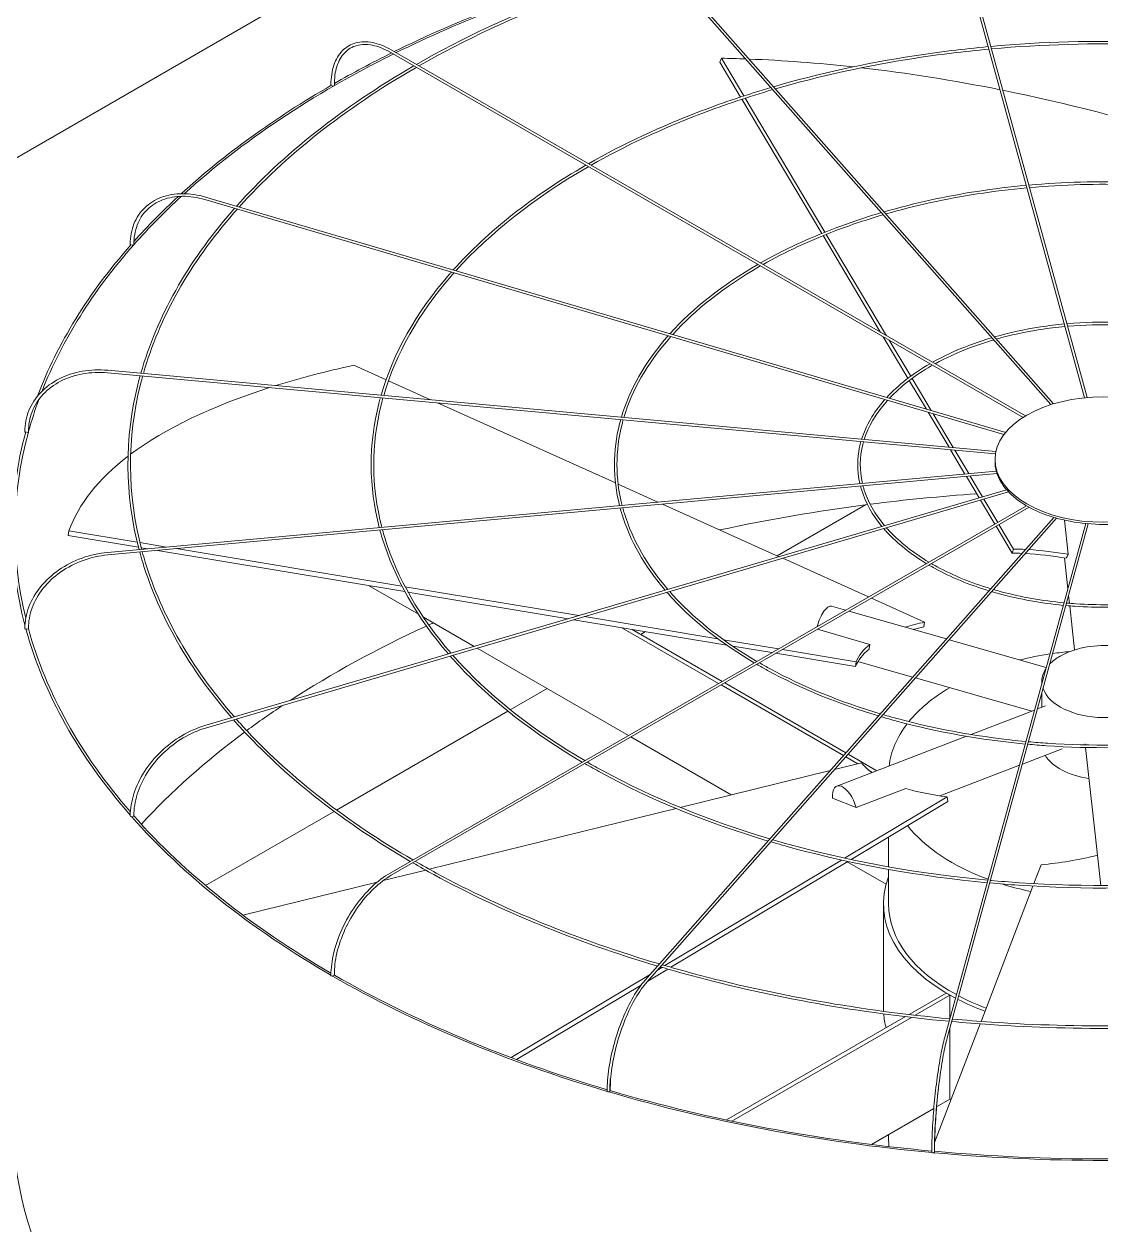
# Model space of a CAD drawing. Header units: millimetres. Extents: x -312439 to 477422, y -331570 to 212570.
# Drawn here: x 396200.3 to 396458.9, y 105787.1 to 106075.7 of the extents above; entities that cross this region are included whole.
import ezdxf

# ---------------------------------------------------------------- set-up
doc = ezdxf.new("R2010")
doc.units = ezdxf.units.MM

msp = doc.modelspace()

# ---------------------------------------------------------------- linework, layer by layer
at = {"color": 3, "linetype": 'Continuous', "lineweight": 0, "extrusion": (0, 0.816497, 0.57735)}
msp.add_line((396865.037, 106428.429), (395875.478, 105857.107), dxfattribs=at)
at = {"color": 0, "linetype": 'Continuous', "lineweight": 0, "extrusion": (0, 0.816497, 0.57735)}
for p, q in [((396454.991, 105985.907), (396421.398, 106108.362)), ((396455.61, 105985.967), (396421.988, 106108.524)), ((396447.531, 105984.441), (396349.849, 106095.125)), ((396349.39, 106094.72), (396446.89, 105984.242)), ((396440.78, 105981.53), (396288.463, 106069.47)), ((396440.189, 105981.164), (396288.157, 106068.94)), ((396367.389, 106066.497), (396367.76, 106067.464)), ((396372.352, 106058.157), (396367.389, 106066.497)), ((396367.76, 106067.464), (396373.143, 106058.416)), ((396391.853, 106025.382), (396372.673, 106057.618)), ((396373.464, 106057.877), (396392.615, 106025.69)), ((396243.68, 106033.514), (396435.61, 105977.053)), ((396436.019, 105977.571), (396243.852, 106034.102)), ((396405.995, 106001.614), (396392.169, 106024.85)), ((396392.932, 106025.158), (396407.435, 106000.782)), ((396412.561, 105990.579), (396406.636, 106000.536)), ((396408.076, 105999.705), (396413.215, 105991.067)), ((396433.561, 105972.392), (396220.32, 105991.892)), ((396433.675, 105972.997), (396220.376, 105992.501)), ((396287.2, 105990.217), (396279.442, 105993.708)), ((396297.868, 105985.415), (396287.761, 105989.964)), ((396416.965, 105983.177), (396412.876, 105990.049)), ((396413.53, 105990.539), (396418.111, 105982.84)), ((396342.297, 105965.419), (396299.583, 105984.643)), ((396422.409, 105974.027), (396417.425, 105982.403)), ((396418.571, 105982.066), (396423.409, 105973.935)), ((396426.245, 105967.579), (396422.796, 105973.376)), ((396423.796, 105973.285), (396427.142, 105967.661)), ((396433.458, 105970.558), (396433.458, 105971.058)), ((396433.762, 105968.266), (396220.32, 105948.748)), ((396433.942, 105967.668), (396220.376, 105948.138)), ((396429.662, 105961.837), (396426.592, 105966.995)), ((396427.489, 105967.078), (396430.467, 105962.073)), ((396436.249, 105963.774), (396243.68, 105907.125)), ((396243.852, 105906.538), (396436.709, 105963.271)), ((396352.485, 105960.834), (396342.948, 105965.126)), ((396288.157, 105871.7), (396441.011, 105959.95)), ((396441.63, 105959.6), (396288.463, 105871.169)), ((396381.643, 105947.711), (396353.621, 105960.323)), ((396381.137, 105947.939), (396402.328, 105960.174)), ((396433.399, 105955.555), (396429.985, 105961.293)), ((396430.79, 105961.53), (396434.103, 105955.962)), ((396447.566, 105957.165), (396349.39, 105845.92)), ((396448.217, 105956.977), (396349.849, 105845.514)), ((396210.872, 105952.789), (396211.037, 105953.935)), ((396211.037, 105953.935), (396227.424, 105951.206)), ((396455.252, 105955.683), (396421.398, 105832.278)), ((396421.988, 105832.116), (396455.871, 105955.627)), ((396437.543, 105948.59), (396433.712, 105955.029)), ((396434.416, 105955.435), (396437.914, 105949.557)), ((396451.067, 105948.282), (396450.154, 105956.491)), ((396227.727, 105949.983), (396210.872, 105952.789)), ((396228.08, 105951.097), (396234.435, 105950.039)), ((396229.889, 105949.623), (396228.388, 105949.873)), ((396291.705, 105939.332), (396232.273, 105949.226)), ((396236.819, 105949.642), (396291.023, 105940.618)), ((396437.543, 105948.59), (396437.914, 105949.557)), ((396403.092, 105938.057), (396382.501, 105947.325)), ((396450.123, 105947.411), (396450.948, 105939.994)), ((396294.969, 105933.869), (396282.996, 105940.782)), ((396291.78, 105940.492), (396333.495, 105933.547)), ((396330.95, 105932.798), (396292.473, 105939.204)), ((396416.564, 105931.994), (396403.78, 105937.748)), ((396451.131, 105938.347), (396451.336, 105936.506)), ((396394.213, 105935.819), (396397.559, 105934.863)), ((396398.378, 105934.629), (396421.778, 105927.944)), ((396451.405, 105935.886), (396452.579, 105925.32)), ((396308.343, 105926.148), (396296.161, 105933.181)), ((396369.029, 105926.458), (396332.335, 105932.567)), ((396334.881, 105933.316), (396366.91, 105927.984)), ((396343.851, 105930.65), (396367.056, 105917.252)), ((396416.4, 105930.849), (396416.564, 105931.994)), ((396367.923, 105917.752), (396346.285, 105930.245)), ((396348.388, 105929.031), (396349.549, 105929.701)), ((396368.254, 105927.76), (396381.45, 105925.563)), ((396390.81, 105930.259), (396403.432, 105926.653)), ((396345.403, 105904.751), (396309.075, 105925.725)), ((396379.874, 105924.653), (396370.453, 105926.221)), ((396382.401, 105925.404), (396400.15, 105922.45)), ((396422.431, 105927.758), (396445.762, 105921.092)), ((396399.985, 105921.304), (396380.825, 105924.494)), ((396399.985, 105921.304), (396400.15, 105922.45)), ((396400.551, 105922.511), (396413.675, 105918.762)), ((396367.669, 105916.899), (396397.057, 105899.932)), ((396397.641, 105900.594), (396368.535, 105917.399)), ((396414.327, 105918.575), (396442.282, 105910.589)), ((396444.717, 105917.711), (396444.717, 105917.282)), ((396317.05, 105910.938), (396325.868, 105916.029)), ((396444.717, 105914.967), (396444.717, 105911.526)), ((396275.331, 105886.851), (396316.481, 105910.61)), ((396427.723, 105904.989), (396442.952, 105910.847)), ((396443.662, 105911.12), (396445.606, 105911.868)), ((396370.118, 105890.482), (396346.015, 105904.397)), ((396395.499, 105892.594), (396426.596, 105904.556)), ((396455.118, 105902.486), (396455.091, 105902.729)), ((396458.066, 105875.972), (396455.186, 105901.872)), ((396397.598, 105899.619), (396400.473, 105897.959)), ((396405.101, 105896.287), (396398.183, 105900.282)), ((396440.029, 105897.878), (396449.575, 105901.55)), ((396393.883, 105896.336), (396357.867, 105887.464)), ((396401.407, 105898.189), (396394.927, 105896.593)), ((396403.108, 105896.438), (396404.061, 105895.887)), ((396420.202, 105890.251), (396439.319, 105897.605)), ((396400.126, 105887.432), (396412.059, 105892.022)), ((396394.43, 105889.701), (396400.126, 105887.432)), ((396397.337, 105875.294), (396421.929, 105890.014)), ((396422.134, 105888.882), (396398.877, 105874.961)), ((396422.134, 105888.882), (396421.929, 105890.014)), ((396243.866, 105868.685), (396274.752, 105886.517)), ((396356.862, 105887.217), (396297.593, 105872.618)), ((396407.893, 105873.201), (396407.893, 105880.358)), ((396458.066, 105875.972), (396458.874, 105868.706)), ((396354.194, 105849.47), (396396.571, 105874.836)), ((396398.107, 105874.5), (396355.608, 105849.061)), ((396407.308, 105869.01), (396397.956, 105874.41)), ((396444.535, 105873.708), (396442.797, 105869.17)), ((396296.72, 105872.403), (396286.528, 105869.892)), ((396407.893, 105864.269), (396407.893, 105872.579)), ((396285.081, 105869.536), (396252.821, 105861.589)), ((396442.567, 105868.569), (396430.111, 105836.061)), ((396406.668, 105839.266), (396406.668, 105864.269)), ((396317.251, 105827.357), (396350.652, 105847.349)), ((396354.889, 105848.631), (396350.036, 105845.726)), ((396352.383, 105848.386), (396353.478, 105849.041)), ((396348.463, 105844.784), (396318.543, 105826.875)), ((396421.768, 105842.873), (396412.826, 105837.71)), ((396414.269, 105837.543), (396422.634, 105842.373)), ((396422.634, 105842.373), (396421.768, 105842.873)), ((396422.634, 105842.373), (396422.634, 105836.784)), ((396411.94, 105837.199), (396368.955, 105812.381)), ((396370.222, 105812.113), (396413.378, 105837.029)), ((396429.883, 105835.464), (396418.961, 105806.957)), ((396422.634, 105834.469), (396422.634, 105817.37)), ((396422.634, 105817.37), (396419.431, 105815.52)), ((396418.766, 105815.136), (396403.795, 105806.493)), ((396407.893, 105807.872), (396407.893, 105808.859)), ((396418.283, 105805.187), (396418.18, 105804.919))]:
    msp.add_line(p, q, dxfattribs=at)
at = {"color": 0, "linetype": 'Continuous', "lineweight": 0}
for centre, major_axis, ratio, start_param, end_param in [((396459.693, 105954.047), (-262.225, 0), 0.5773503, 5.1849758, 5.420347), ((396459.693, 105954.047), (-261.613, 0), 0.5773503, 5.183912, 5.4201653), ((396459.693, 105954.047), (-261.613, 0), 0.5773503, 5.4234857, 5.718128), ((396459.693, 105954.047), (-262.225, 0), 0.5773503, 5.4236595, 5.4949761), ((396460.063, 105912.331), (-236.033, 90.421), 0.5343599, 5.2814302, 5.3074736), ((396460.063, 105912.331), (-236.033, 90.421), 0.5343599, 5.1688261, 5.2776752), ((396460.063, 105912.331), (-236.033, 90.421), 0.5343599, 5.0198116, 5.1604272), ((396459.693, 105954.047), (-262.225, 0), 0.5773503, 5.4989549, 5.7196003), ((396274.272, 106061.1), (0.306, 0), 0.5773503, 3.1415927, 4.450555), ((396274.488, 106060.975), (0.306, 0.004), 0.5683066, 3.9193388, 5.4901351), ((396274.488, 106060.975), (0.306, 0.004), 0.5683066, 5.4901351, 6.2831853), ((396460.063, 105912.331), (-236.033, 90.421), 0.5343599, 4.8289255, 5.0170065), ((396459.693, 105954.047), (-261.613, 0), 0.5773503, 5.7230202, 5.8115447), ((396459.693, 105954.047), (-262.225, 0), 0.5773503, 5.7247725, 5.8068149), ((396459.693, 105954.047), (-262.225, 0), 0.5773503, 5.8129334, 6.0685314), ((396459.693, 105954.047), (-261.613, 0), 0.5773503, 5.8119417, 6.0598961), ((396226.077, 106022.802), (0.306, 0), 0.5773503, 3.1415927, 4.7647143), ((396226.349, 106022.722), (0.306, 0.005), 0.5715189, 4.2314546, 5.8022509), ((396226.349, 106022.722), (0.306, 0.005), 0.5715189, 5.8022509, 6.2831853), ((396459.857, 105912.509), (-250.189, 35.961), 0.3284711, 5.5638228, 5.6785471), ((396459.693, 105954.047), (-261.613, 0), 0.5773503, 6.0736106, 6.1250005), ((396459.857, 105912.509), (-250.189, 35.961), 0.3284711, 5.6885713, 5.965771), ((396459.693, 105954.047), (-262.225, 0), 0.5773503, 6.126925, 6.4343205), ((396459.693, 105954.047), (-261.613, 0), 0.5773503, 6.1262297, 6.4235661), ((396200.739, 105977.779), (0.306, 0), 0.5773503, 3.1415927, 5.0788735), ((396201.041, 105977.752), (0.306, 0.006), 0.5752952, 4.5444916, 6.1152879), ((396201.041, 105977.752), (0.306, 0.006), 0.5752952, 6.1152879, 6.2831853), ((396459.857, 105912.509), (-250.189, 35.961), 0.3284711, 5.9728515, 6.2156373), ((396459.585, 105970.558), (-26.126, 0), 0.5773503, 0, 0.1535113), ((396459.585, 105970.558), (-26.126, 0), 0.5773503, 0.160648, 0.4676706), ((396459.693, 105812.807), (-261.613, 0), 0.5773503, 4.8296672, 4.9289778), ((396459.585, 105970.558), (-26.126, 0), 0.5773503, 0.4748072, 0.7818298), ((396459.693, 105812.807), (-261.613, 0), 0.5773503, 4.9315023, 5.0730373), ((396459.585, 105970.558), (-26.126, 0), 0.5773503, 0.7889665, 1.0959891), ((396459.585, 105970.558), (-26.126, 0), 0.5773503, 1.1031258, 1.4101484), ((396459.585, 105970.558), (-26.126, 0), 0.5773503, 1.417285, 1.7243076), ((396459.693, 105911.364), (-56.639, 21.698), 0.5343599, 5.2632147, 5.3074736), ((396460.063, 105912.331), (56.639, -21.698), 0.5343599, 2.113134, 2.1658809), ((396459.693, 105911.364), (-56.639, 21.698), 0.5343599, 5.0728277, 5.2488944), ((396460.063, 105912.331), (56.639, -21.698), 0.5343599, 1.92896, 2.0989228), ((396392.695, 105930.504), (1.518, 5.315), 0.3621096, 0, 1.5955332), ((396459.693, 105812.807), (-261.613, 0), 0.5773503, 5.3840325, 5.5566031), ((396459.693, 105812.807), (-261.613, 0), 0.5773503, 5.3759613, 5.381266), ((396459.857, 105912.509), (-60.036, 8.629), 0.3284711, 5.5638228, 5.6832782), ((396459.693, 105911.364), (-60.036, 8.629), 0.3284711, 5.5638228, 5.6281345), ((396200.739, 105930.44), (0.306, 0), 0.5773503, 3.1415927, 5.3930328), ((396459.693, 105954.047), (-262.225, 0), 0.5773503, 0.15775, 0.4689102), ((396201.041, 105930.468), (0.306, 0.006), 0.5792658, 4.8585762, 6.2831853), ((396459.693, 105954.047), (-261.613, 0), 0.5773503, 0.1573017, 0.4645126), ((396459.693, 105911.364), (-60.036, 8.629), 0.3284711, 5.9809914, 6.2156373), ((396459.857, 105912.509), (-60.036, 8.629), 0.3284711, 5.9787164, 6.2156373), ((396459.693, 105895.399), (-51.8, 0), 0.5773503, 4.8725497, 4.9536635), ((396459.693, 105917.711), (-14.976, 0), 0.5773503, 3.6916997, 5.4977871), ((396459.693, 105895.399), (-51.8, 0), 0.5773503, 4.9668384, 5.1151413), ((396459.693, 105917.711), (-14.976, 0), 0.5773503, 5.4977871, 5.7722245), ((396459.693, 105917.711), (-14.976, 0), 0.5773503, 5.9253681, 6.3268432), ((396459.693, 105895.399), (-51.8, 0), 0.5773503, 5.5125312, 5.8454489), ((396459.693, 105917.711), (-14.976, 0), 0.5773503, 0.1968015, 2.9056449), ((396459.693, 105812.807), (-261.613, 0), 0.5773503, 5.5668053, 5.6187776), ((396459.693, 105812.807), (-261.613, 0), 0.5773503, 5.6218563, 5.7966666), ((396459.693, 105895.399), (-51.8, 0), 0.5773503, 5.864801, 6.2160224), ((396459.693, 105902.804), (-14.976, 0), 0.5773503, 0.3310244, 1.3226651), ((396459.487, 105912.495), (-59.674, -10.853), 0.3443205, 0.1772511, 0.3142745), ((396397.484, 105887.435), (-1.984, 5.159), 0.4527097, 4.5393785, 7.2340672), ((396459.487, 105912.495), (-59.674, -10.853), 0.3443205, 0.5921448, 0.8290657), ((396226.077, 105885.418), (0.306, 0), 0.5773503, 3.1415927, 5.7071921), ((396459.693, 105954.047), (-262.225, 0), 0.5773503, 0.4717795, 0.7837457), ((396226.349, 105885.498), (0.306, 0.005), 0.5830421, 5.1737369, 6.2831853), ((396459.693, 105954.047), (-261.613, 0), 0.5773503, 0.4715588, 0.781436), ((396459.693, 105895.399), (-51.8, 0), 0.5773503, 0.4237953, 1.0021877), ((396459.322, 105912.303), (-56.425, -22.248), 0.5660586, 1.0925617, 1.3294826), ((396459.693, 105864.269), (-53.025, 0), 0.5773503, 6.0678252, 7.1147249), ((396459.693, 105895.399), (-51.8, 0), 0.5773503, 1.0153625, 1.0203014), ((396459.693, 105895.399), (-51.8, 0), 0.5773503, 1.0757224, 1.2236785), ((396459.693, 105864.269), (-51.8, 0), 0.5773503, 0, 0.8158921), ((396274.272, 105847.119), (0.306, 0), 0.5773503, 3.1415927, 6.0213513), ((396274.488, 105847.244), (0.306, 0.004), 0.5862544, 5.4898935, 6.2831853), ((396459.693, 105954.047), (-261.613, 0), 0.5773503, 0.7858227, 1.096892), ((396459.693, 105954.047), (-262.225, 0), 0.5773503, 0.7858257, 1.0981183), ((396459.693, 105864.269), (-53.025, 0), 0.5773503, 0.8456372, 1.0001122), ((396459.693, 105864.269), (-51.8, 0), 0.5773503, 0.8304704, 0.9913861), ((396459.693, 105839.266), (-53.025, 0), 0.5773503, 0, 0.0255506), ((396459.693, 105839.266), (-53.025, 0), 0.5773503, 0.0459168, 0.1554998), ((396340.606, 105819.294), (-0.306, 0), 0.5773503, 0, 3.1415927), ((396459.693, 105954.047), (-262.225, 0), 0.5773503, 1.0998851, 1.4125333), ((396340.745, 105819.451), (-0.306, -0.003), 0.5885883, 2.6652649, 3.1415927), ((396459.693, 105954.047), (-261.613, 0), 0.5773503, 1.1000981, 1.4118355), ((396459.693, 105839.266), (-53.025, 0), 0.5773503, 0.7969487, 0.8037884), ((396459.693, 105807.872), (-51.8, 0), 0.5773503, 0, 0.0632109), ((396418.587, 105804.665), (-0.306, 0), 0.5773503, 0, 3.1415927), ((396459.693, 105954.047), (-262.225, 0), 0.5773503, 1.4139544, 1.727034), ((396418.635, 105804.84), (-0.306, -0.001), 0.5898153, 2.9827557, 3.1415927), ((396459.693, 105954.047), (-261.613, 0), 0.5773503, 1.41439, 1.726367)]:
    msp.add_ellipse(centre, major_axis=major_axis, ratio=ratio, start_param=start_param, end_param=end_param, dxfattribs=at)
msp.add_ellipse((396459.585, 105971.058), major_axis=(-26.126, 0), ratio=0.5773503, dxfattribs=at)
at = {"color": 3, "linetype": 'Continuous', "lineweight": 0}
msp.add_ellipse((396459.693, 105813.307), major_axis=(-262.225, 0), ratio=0.5773503, start_param=0, end_param=2.3561945, dxfattribs=at)
at = {"color": 0, "linetype": 'Continuous', "lineweight": 0}
for points, knots in [([(396353.116, 106090.498), (396345.442, 106088.238), (396337.985, 106085.733), (396317.752, 106078.045), (396305.575, 106072.337), (396294.498, 106065.986)], [5.96956861, 5.96956861, 5.96956861, 5.96956861, 6.07987049, 6.07987049, 6.27966483, 6.27966483, 6.27966483, 6.27966483]), ([(396353.563, 106089.991), (396345.79, 106087.709), (396338.239, 106085.176), (396318.088, 106077.514), (396306.062, 106071.886), (396295.112, 106065.632)], [5.96825255, 5.96825255, 5.96825255, 5.96825255, 6.08012371, 6.08012371, 6.27780239, 6.27780239, 6.27780239, 6.27780239]), ([(396273.965, 106061.1), (396273.965, 106062.825), (396274.202, 106064.421), (396275.135, 106067.2), (396275.834, 106068.384), (396277.632, 106070.204), (396278.731, 106070.84), (396281.198, 106071.491), (396282.565, 106071.508), (396285.43, 106070.939), (396286.929, 106070.351), (396288.437, 106069.486), (396288.45, 106069.478), (396288.463, 106069.47)], [0, 0, 0, 0, 0.3141593, 0.3141593, 0.6283185, 0.6283185, 0.9411039, 0.9411039, 1.2538555, 1.2538555, 1.5680148, 1.5680148, 1.5707963, 1.5707963, 1.5707963, 1.5707963]), ([(396288.157, 106068.94), (396286.719, 106069.77), (396285.288, 106070.331), (396282.588, 106070.866), (396281.321, 106070.841), (396279.07, 106070.227), (396278.084, 106069.64), (396276.461, 106067.946), (396275.825, 106066.838), (396274.98, 106064.19), (396274.772, 106062.653), (396274.794, 106060.979)], [4.712389, 4.712389, 4.712389, 4.712389, 5.029657, 5.029657, 5.3469251, 5.3469251, 5.6641931, 5.6641931, 5.9814611, 5.9814611, 6.2987292, 6.2987292, 6.2987292, 6.2987292]), ([(396431.851, 106070.259), (396425.865, 106069.707), (396419.929, 106068.977), (396402.413, 106066.267), (396391.075, 106063.767), (396380.298, 106060.624)], [5.65618024, 5.65618024, 5.65618024, 5.65618024, 5.75959703, 5.75959703, 5.96555925, 5.96555925, 5.96555925, 5.96555925]), ([(396432.015, 106069.66), (396425.959, 106069.103), (396419.954, 106068.364), (396402.544, 106065.662), (396391.372, 106063.202), (396380.746, 106060.116)], [5.6555551, 5.6555551, 5.6555551, 5.6555551, 5.760393, 5.760393, 5.9637948, 5.9637948, 5.9637948, 5.9637948]), ([(396486.699, 106070.316), (396481.115, 106070.819), (396475.49, 106071.167), (396457.372, 106071.778), (396444.818, 106071.429), (396432.47, 106070.316)], [5.34296141, 5.34296141, 5.34296141, 5.34296141, 5.43938168, 5.43938168, 5.65261288, 5.65261288, 5.65261288, 5.65261288]), ([(396486.534, 106069.716), (396480.927, 106070.219), (396475.278, 106070.565), (396457.269, 106071.16), (396444.851, 106070.812), (396432.635, 106069.716)], [5.34359392, 5.34359392, 5.34359392, 5.34359392, 5.44060854, 5.44060854, 5.65198037, 5.65198037, 5.65198037, 5.65198037]), ([(396379.649, 106060.434), (396373.898, 106058.739), (396368.309, 106056.861), (396353.188, 106051.116), (396344.098, 106046.861), (396335.822, 106042.128)], [5.96969757, 5.96969757, 5.96969757, 5.96969757, 6.07982614, 6.07982614, 6.27841616, 6.27841616, 6.27841616, 6.27841616]), ([(396380.096, 106059.927), (396374.246, 106058.21), (396368.563, 106056.304), (396353.524, 106050.586), (396344.585, 106046.41), (396336.436, 106041.773)], [5.96794353, 5.96794353, 5.96794353, 5.96794353, 6.08016355, 6.08016355, 6.27592849, 6.27592849, 6.27592849, 6.27592849]), ([(396477.559, 106036.999), (396473.886, 106037.328), (396470.185, 106037.555), (396458.175, 106037.963), (396449.825, 106037.734), (396441.61, 106036.999)], [5.34408303, 5.34408303, 5.34408303, 5.34408303, 5.43906993, 5.43906993, 5.65149126, 5.65149126, 5.65149126, 5.65149126]), ([(396225.77, 106022.802), (396225.77, 106024.534), (396226.07, 106026.184), (396227.245, 106029.154), (396228.122, 106030.473), (396230.362, 106032.64), (396231.726, 106033.487), (396234.797, 106034.629), (396236.504, 106034.923), (396240.093, 106034.936), (396241.974, 106034.655), (396243.852, 106034.102)], [4.712389, 4.712389, 4.712389, 4.712389, 5.0265482, 5.0265482, 5.3407075, 5.3407075, 5.6548668, 5.6548668, 5.969026, 5.969026, 6.2831853, 6.2831853, 6.2831853, 6.2831853]), ([(396440.99, 106036.943), (396437.027, 106036.576), (396433.097, 106036.091), (396421.49, 106034.297), (396413.973, 106032.644), (396406.823, 106030.568)], [5.65683386, 5.65683386, 5.65683386, 5.65683386, 5.75939254, 5.75939254, 5.96383461, 5.96383461, 5.96383461, 5.96383461]), ([(396441.155, 106036.343), (396437.122, 106035.972), (396433.122, 106035.478), (396421.621, 106033.692), (396414.269, 106032.079), (396407.271, 106030.06)], [5.65589869, 5.65589869, 5.65589869, 5.65589869, 5.76058509, 5.76058509, 5.96118261, 5.96118261, 5.96118261, 5.96118261]), ([(396477.394, 106036.399), (396473.697, 106036.727), (396469.973, 106036.954), (396458.073, 106037.345), (396449.858, 106037.117), (396441.775, 106036.399)], [5.34503474, 5.34503474, 5.34503474, 5.34503474, 5.44090812, 5.44090812, 5.65053954, 5.65053954, 5.65053954, 5.65053954]), ([(396243.68, 106033.514), (396241.864, 106034.049), (396240.051, 106034.316), (396236.617, 106034.292), (396234.995, 106034.003), (396232.103, 106032.902), (396230.832, 106032.093), (396228.757, 106030.034), (396227.953, 106028.786), (396226.888, 106025.962), (396226.628, 106024.388), (396226.656, 106022.727)], [0, 0, 0, 0, 0.317268, 0.317268, 0.6345361, 0.6345361, 0.9518041, 0.9518041, 1.2690722, 1.2690722, 1.5863402, 1.5863402, 1.5863402, 1.5863402]), ([(396250.82, 106031.414), (396250.595, 106031.159), (396250.371, 106030.903), (396239.531, 106018.434), (396232.133, 106005.279), (396228.298, 105991.777)], [0.31387846, 0.31387846, 0.31387846, 0.31387846, 0.32022171, 0.32022171, 0.6228537, 0.6228537, 0.6228537, 0.6228537]), ([(396251.469, 106031.223), (396251.197, 106030.915), (396250.926, 106030.607), (396240.094, 106018.161), (396232.74, 106005.106), (396228.919, 105991.72)], [0.31209175, 0.31209175, 0.31209175, 0.31209175, 0.31977769, 0.31977769, 0.62202139, 0.62202139, 0.62202139, 0.62202139]), ([(396406.173, 106030.378), (396402.349, 106029.25), (396398.631, 106028.001), (396388.62, 106024.198), (396382.613, 106021.393), (396377.136, 106018.275)], [5.97003164, 5.97003164, 5.97003164, 5.97003164, 6.07973571, 6.07973571, 6.27604568, 6.27604568, 6.27604568, 6.27604568]), ([(396406.621, 106029.871), (396402.696, 106028.721), (396398.885, 106027.444), (396388.956, 106023.668), (396383.1, 106020.942), (396377.751, 106017.92)], [5.96740299, 5.96740299, 5.96740299, 5.96740299, 6.08024114, 6.08024114, 6.27230164, 6.27230164, 6.27230164, 6.27230164]), ([(396302.886, 106016.097), (396302.71, 106015.898), (396302.534, 106015.698), (396294.44, 106006.385), (396288.905, 105996.574), (396286.009, 105986.5)], [0.31368489, 0.31368489, 0.31368489, 0.31368489, 0.32029533, 0.32029533, 0.62093354, 0.62093354, 0.62093354, 0.62093354]), ([(396303.535, 106015.906), (396303.311, 106015.655), (396303.089, 106015.402), (396295.004, 106006.113), (396289.512, 105996.401), (396286.63, 105986.443)], [0.31130083, 0.31130083, 0.31130083, 0.31130083, 0.31970361, 0.31970361, 0.61980435, 0.61980435, 0.61980435, 0.61980435]), ([(396450.13, 106003.626), (396448.19, 106003.444), (396446.265, 106003.206), (396440.568, 106002.327), (396436.871, 106001.522), (396433.348, 106000.512)], [5.65878241, 5.65878241, 5.65878241, 5.65878241, 5.75876753, 5.75876753, 5.95869527, 5.95869527, 5.95869527, 5.95869527]), ([(396450.295, 106003.026), (396448.284, 106002.84), (396446.29, 106002.593), (396440.699, 106001.722), (396437.168, 106000.956), (396433.797, 106000.003)], [5.65692719, 5.65692719, 5.65692719, 5.65692719, 5.76114351, 5.76114351, 5.95335964, 5.95335964, 5.95335964, 5.95335964]), ([(396468.419, 106003.682), (396466.656, 106003.836), (396464.881, 106003.944), (396458.98, 106004.148), (396454.832, 106004.039), (396450.75, 106003.682)], [5.34742678, 5.34742678, 5.34742678, 5.34742678, 5.43812478, 5.43812478, 5.64814751, 5.64814751, 5.64814751, 5.64814751]), ([(396468.254, 106003.081), (396466.468, 106003.236), (396464.669, 106003.342), (396458.877, 106003.53), (396454.865, 106003.423), (396450.915, 106003.081)], [5.34934775, 5.34934775, 5.34934775, 5.34934775, 5.44178794, 5.44178794, 5.64622654, 5.64622654, 5.64622654, 5.64622654]), ([(396354.944, 106000.783), (396354.819, 106000.642), (396354.695, 106000.501), (396349.347, 105994.345), (396345.672, 105987.873), (396343.717, 105981.223)], [0.31344956, 0.31344956, 0.31344956, 0.31344956, 0.32044212, 0.32044212, 0.61727915, 0.61727915, 0.61727915, 0.61727915]), ([(396355.593, 106000.592), (396355.421, 106000.399), (396355.25, 106000.205), (396349.91, 105994.073), (396346.28, 105987.699), (396344.339, 105981.166)], [0.30986952, 0.30986952, 0.30986952, 0.30986952, 0.31955549, 0.31955549, 0.6155298, 0.6155298, 0.6155298, 0.6155298]), ([(396432.698, 106000.322), (396430.799, 105999.761), (396428.953, 105999.14), (396424.053, 105997.28), (396421.129, 105995.925), (396418.451, 105994.422)], [5.97102709, 5.97102709, 5.97102709, 5.97102709, 6.0794509, 6.0794509, 6.26898955, 6.26898955, 6.26898955, 6.26898955]), ([(396433.145, 105999.816), (396431.147, 105999.232), (396429.207, 105998.583), (396424.389, 105996.75), (396421.617, 105995.474), (396419.069, 105994.065)], [5.96578422, 5.96578422, 5.96578422, 5.96578422, 6.08045705, 6.08045705, 6.26142742, 6.26142742, 6.26142742, 6.26142742]), ([(396200.433, 105977.779), (396200.433, 105979.516), (396200.766, 105981.223), (396202.065, 105984.41), (396203.03, 105985.887), (396205.495, 105988.466), (396206.993, 105989.567), (396210.373, 105991.288), (396212.254, 105991.908), (396216.216, 105992.61), (396218.296, 105992.692), (396220.376, 105992.501)], [4.712389, 4.712389, 4.712389, 4.712389, 5.0265482, 5.0265482, 5.3407075, 5.3407075, 5.6548668, 5.6548668, 5.969026, 5.969026, 6.2831853, 6.2831853, 6.2831853, 6.2831853]), ([(396220.32, 105991.892), (396218.304, 105992.076), (396216.29, 105991.993), (396212.466, 105991.305), (396210.658, 105990.699), (396207.427, 105989.029), (396206.005, 105987.964), (396203.686, 105985.485), (396202.789, 105984.072), (396201.604, 105981.033), (396201.317, 105979.409), (396201.348, 105977.757)], [6.2831853, 6.2831853, 6.2831853, 6.2831853, 6.6004533, 6.6004533, 6.9177214, 6.9177214, 7.2349894, 7.2349894, 7.5522575, 7.5522575, 7.8695255, 7.8695255, 7.8695255, 7.8695255]), ([(396228.13, 105991.177), (396227.971, 105990.6), (396227.818, 105990.022), (396224.319, 105976.202), (396224.386, 105962.668), (396227.868, 105949.439)], [0.6273321, 0.6273321, 0.6273321, 0.6273321, 0.64026634, 0.64026634, 0.9362265, 0.9362265, 0.9362265, 0.9362265]), ([(396228.75, 105991.121), (396228.588, 105990.536), (396228.432, 105989.95), (396224.929, 105976.165), (396224.998, 105962.683), (396228.487, 105949.495)], [0.62653255, 0.62653255, 0.62653255, 0.62653255, 0.63973087, 0.63973087, 0.93697289, 0.93697289, 0.93697289, 0.93697289]), ([(396285.84, 105985.9), (396285.715, 105985.449), (396285.595, 105984.997), (396282.983, 105974.672), (396283.014, 105964.582), (396285.573, 105954.715)], [0.62689443, 0.62689443, 0.62689443, 0.62689443, 0.64035432, 0.64035432, 0.93404611, 0.93404611, 0.93404611, 0.93404611]), ([(396286.459, 105985.844), (396286.332, 105985.385), (396286.209, 105984.925), (396283.593, 105974.635), (396283.626, 105964.597), (396286.192, 105954.772)], [0.62582334, 0.62582334, 0.62582334, 0.62582334, 0.63964072, 0.63964072, 0.93502054, 0.93502054, 0.93502054, 0.93502054]), ([(396407.001, 105985.469), (396406.928, 105985.387), (396406.856, 105985.304), (396404.252, 105982.304), (396402.441, 105979.171), (396401.431, 105975.945)], [0.31275087, 0.31275087, 0.31275087, 0.31275087, 0.32087906, 0.32087906, 0.60646372, 0.60646372, 0.60646372, 0.60646372]), ([(396407.652, 105985.278), (396407.53, 105985.143), (396407.411, 105985.008), (396404.817, 105982.034), (396403.051, 105978.998), (396402.055, 105975.888)], [0.30556743, 0.30556743, 0.30556743, 0.30556743, 0.31911145, 0.31911145, 0.60263629, 0.60263629, 0.60263629, 0.60263629]), ([(396343.546, 105980.623), (396343.457, 105980.302), (396343.371, 105979.98), (396341.645, 105973.15), (396341.643, 105966.5), (396343.283, 105959.992)], [0.62618978, 0.62618978, 0.62618978, 0.62618978, 0.64052907, 0.64052907, 0.92987427, 0.92987427, 0.92987427, 0.92987427]), ([(396344.166, 105980.567), (396344.074, 105980.237), (396343.985, 105979.908), (396342.255, 105973.113), (396342.255, 105966.514), (396343.9, 105960.049)], [0.62457061, 0.62457061, 0.62457061, 0.62457061, 0.6394598, 0.6394598, 0.93127617, 0.93127617, 0.93127617, 0.93127617]), ([(396401.253, 105975.346), (396401.199, 105975.155), (396401.147, 105974.962), (396400.308, 105971.628), (396400.274, 105968.418), (396400.998, 105965.27)], [0.62410482, 0.62410482, 0.62410482, 0.62410482, 0.64104385, 0.64104385, 0.91753144, 0.91753144, 0.91753144, 0.91753144]), ([(396401.873, 105975.29), (396401.816, 105975.09), (396401.762, 105974.891), (396400.918, 105971.591), (396400.886, 105968.432), (396401.614, 105965.326)], [0.62079185, 0.62079185, 0.62079185, 0.62079185, 0.63891194, 0.63891194, 0.91997787, 0.91997787, 0.91997787, 0.91997787]), ([(396401.146, 105964.669), (396401.215, 105964.404), (396401.29, 105964.141), (396402.304, 105960.789), (396403.972, 105957.781), (396406.305, 105954.966)], [0.93516687, 0.93516687, 0.93516687, 0.93516687, 0.95843835, 0.95843835, 1.2316048, 1.2316048, 1.2316048, 1.2316048]), ([(396401.765, 105964.725), (396401.833, 105964.467), (396401.908, 105964.209), (396402.924, 105960.913), (396404.596, 105957.943), (396406.946, 105955.154)], [0.93813971, 0.93813971, 0.93813971, 0.93813971, 0.96156851, 0.96156851, 1.23828559, 1.23828559, 1.23828559, 1.23828559]), ([(396343.439, 105959.392), (396343.562, 105958.933), (396343.693, 105958.475), (396345.77, 105951.644), (396349.289, 105945.438), (396354.24, 105939.649)], [0.93878416, 0.93878416, 0.93878416, 0.93878416, 0.9592157, 0.9592157, 1.24402203, 1.24402203, 1.24402203, 1.24402203]), ([(396344.058, 105959.448), (396344.181, 105958.995), (396344.311, 105958.543), (396346.39, 105951.769), (396349.914, 105945.601), (396354.884, 105939.839)], [0.94031776, 0.94031776, 0.94031776, 0.94031776, 0.96078603, 0.96078603, 1.24747633, 1.24747633, 1.24747633, 1.24747633]), ([(396285.732, 105954.115), (396285.909, 105953.461), (396286.096, 105952.809), (396289.237, 105942.499), (396294.608, 105933.096), (396302.179, 105924.334)], [0.94000678, 0.94000678, 0.94000678, 0.94000678, 0.95947637, 0.95947637, 1.24820492, 1.24820492, 1.24820492, 1.24820492]), ([(396286.352, 105954.171), (396286.528, 105953.524), (396286.714, 105952.877), (396289.857, 105942.624), (396295.233, 105933.259), (396302.825, 105924.524)], [0.94103976, 0.94103976, 0.94103976, 0.94103976, 0.9605244, 0.9605244, 1.25053309, 1.25053309, 1.25053309, 1.25053309]), ([(396406.738, 105954.455), (396406.984, 105954.17), (396407.238, 105953.887), (396410.043, 105950.855), (396413.238, 105948.311), (396416.963, 105946.066)], [1.24820371, 1.24820371, 1.24820371, 1.24820371, 1.27608724, 1.27608724, 1.54927756, 1.54927756, 1.54927756, 1.54927756]), ([(396407.385, 105954.645), (396407.637, 105954.358), (396407.897, 105954.072), (396410.695, 105951.105), (396413.869, 105948.616), (396417.57, 105946.417)], [1.2552022, 1.2552022, 1.2552022, 1.2552022, 1.28394226, 1.28394226, 1.55644282, 1.55644282, 1.55644282, 1.55644282]), ([(396200.433, 105930.44), (396200.433, 105932.176), (396200.765, 105933.94), (396202.059, 105937.351), (396203.02, 105938.996), (396205.473, 105942.011), (396206.964, 105943.38), (396210.332, 105945.711), (396212.207, 105946.672), (396216.162, 105948.096), (396218.24, 105948.558), (396220.32, 105948.748)], [4.712389, 4.712389, 4.712389, 4.712389, 5.0265482, 5.0265482, 5.3407075, 5.3407075, 5.6548668, 5.6548668, 5.969026, 5.969026, 6.2831853, 6.2831853, 6.2831853, 6.2831853]), ([(396220.376, 105948.138), (396218.36, 105947.954), (396216.344, 105947.503), (396212.513, 105946.113), (396210.699, 105945.174), (396207.455, 105942.903), (396206.026, 105941.572), (396203.695, 105938.654), (396202.794, 105937.068), (396201.604, 105933.8), (396201.317, 105932.119), (396201.348, 105930.473)], [0, 0, 0, 0, 0.317268, 0.317268, 0.6345361, 0.6345361, 0.9518041, 0.9518041, 1.2690722, 1.2690722, 1.5863402, 1.5863402, 1.5863402, 1.5863402]), ([(396228.029, 105948.838), (396228.258, 105947.994), (396228.501, 105947.151), (396232.704, 105933.362), (396239.931, 105920.758), (396250.128, 105909.022)], [0.94070481, 0.94070481, 0.94070481, 0.94070481, 0.95960699, 0.95960699, 1.25038008, 1.25038008, 1.25038008, 1.25038008]), ([(396228.648, 105948.895), (396228.877, 105948.056), (396229.119, 105947.219), (396233.324, 105933.488), (396240.556, 105920.922), (396250.775, 105909.213)], [0.94148414, 0.94148414, 0.94148414, 0.94148414, 0.96039344, 0.96039344, 1.25213605, 1.25213605, 1.25213605, 1.25213605]), ([(396450.566, 105947.337), (396450.671, 105947.611), (396450.811, 105947.889), (396451.012, 105948.201), (396451.039, 105948.242), (396451.067, 105948.282)], [0, 0, 0, 0, 1.7008868, 1.7008868, 1.9577529, 1.9577529, 1.9577529, 1.9577529]), ([(396417.567, 105945.708), (396418.016, 105945.445), (396418.473, 105945.186), (396422.837, 105942.792), (396427.241, 105940.964), (396431.989, 105939.514)], [1.5639266, 1.5639266, 1.5639266, 1.5639266, 1.59638594, 1.59638594, 1.86940636, 1.86940636, 1.86940636, 1.86940636]), ([(396418.179, 105946.061), (396418.624, 105945.803), (396419.077, 105945.55), (396423.393, 105943.217), (396427.745, 105941.433), (396432.434, 105940.018)], [1.5712561, 1.5712561, 1.5712561, 1.5712561, 1.60358263, 1.60358263, 1.87454698, 1.87454698, 1.87454698, 1.87454698]), ([(396355.327, 105939.331), (396355.786, 105938.809), (396356.258, 105938.291), (396361.96, 105932.215), (396368.551, 105927.076), (396376.255, 105922.563)], [1.2559207, 1.2559207, 1.2559207, 1.2559207, 1.28197401, 1.28197401, 1.56361702, 1.56361702, 1.56361702, 1.56361702]), ([(396432.634, 105939.319), (396433.256, 105939.135), (396433.883, 105938.957), (396439.382, 105937.467), (396444.559, 105936.535), (396449.858, 105936.023)], [1.88173801, 1.88173801, 1.88173801, 1.88173801, 1.91726722, 1.91726722, 2.19052772, 2.19052772, 2.19052772, 2.19052772]), ([(396433.081, 105939.826), (396433.704, 105939.644), (396434.331, 105939.468), (396439.744, 105938.022), (396444.824, 105937.119), (396450.023, 105936.623)], [1.88697171, 1.88697171, 1.88697171, 1.88697171, 1.922693, 1.922693, 2.19235404, 2.19235404, 2.19235404, 2.19235404]), ([(396354.679, 105939.14), (396355.133, 105938.621), (396355.598, 105938.106), (396361.307, 105931.964), (396367.918, 105926.77), (396375.645, 105922.211)], [1.2523872, 1.2523872, 1.2523872, 1.2523872, 1.27803342, 1.27803342, 1.55997281, 1.55997281, 1.55997281, 1.55997281]), ([(396450.642, 105936.565), (396451.393, 105936.498), (396452.146, 105936.44), (396458.092, 105936.046), (396463.363, 105936.105), (396468.527, 105936.565)], [2.2030547, 2.2030547, 2.2030547, 2.2030547, 2.24193573, 2.24193573, 2.50933428, 2.50933428, 2.50933428, 2.50933428]), ([(396450.478, 105935.965), (396451.194, 105935.901), (396451.912, 105935.844), (396457.965, 105935.429), (396463.385, 105935.486), (396468.692, 105935.965)], [2.20116261, 2.20116261, 2.20116261, 2.20116261, 2.23802396, 2.23802396, 2.51122637, 2.51122637, 2.51122637, 2.51122637]), ([(396403.432, 105926.653), (396403.421, 105926.6), (396403.41, 105926.546), (396403.327, 105926.14), (396403.267, 105925.796), (396403.221, 105925.471)], [52.4705624, 52.4705624, 52.4705624, 52.4705624, 52.7274285, 52.7274285, 54.4283153, 54.4283153, 54.4283153, 54.4283153]), ([(396302.622, 105923.826), (396303.281, 105923.073), (396303.958, 105922.325), (396312.572, 105913.074), (396322.6, 105905.229), (396334.33, 105898.358)], [1.25379638, 1.25379638, 1.25379638, 1.25379638, 1.27868669, 1.27868669, 1.5635663, 1.5635663, 1.5635663, 1.5635663]), ([(396303.269, 105924.017), (396303.935, 105923.261), (396304.618, 105922.51), (396313.225, 105913.326), (396323.233, 105905.535), (396334.941, 105898.711)], [1.25615972, 1.25615972, 1.25615972, 1.25615972, 1.28131662, 1.28131662, 1.56600951, 1.56600951, 1.56600951, 1.56600951]), ([(396376.865, 105922.208), (396377.713, 105921.719), (396378.575, 105921.237), (396387.342, 105916.48), (396396.276, 105912.832), (396405.909, 105909.962)], [1.57102631, 1.57102631, 1.57102631, 1.57102631, 1.60180119, 1.60180119, 1.87974458, 1.87974458, 1.87974458, 1.87974458]), ([(396376.253, 105921.855), (396377.105, 105921.36), (396377.97, 105920.872), (396386.785, 105916.055), (396395.771, 105912.363), (396405.463, 105909.456)], [1.56734097, 1.56734097, 1.56734097, 1.56734097, 1.5981909, 1.5981909, 1.87714164, 1.87714164, 1.87714164, 1.87714164]), ([(396250.572, 105908.514), (396251.436, 105907.53), (396252.321, 105906.552), (396263.838, 105894.193), (396277.287, 105883.696), (396293.026, 105874.511)], [1.25457919, 1.25457919, 1.25457919, 1.25457919, 1.27901417, 1.27901417, 1.56542833, 1.56542833, 1.56542833, 1.56542833]), ([(396251.22, 105908.705), (396252.09, 105907.719), (396252.981, 105906.738), (396264.491, 105894.445), (396277.921, 105884.002), (396293.637, 105874.864)], [1.25635494, 1.25635494, 1.25635494, 1.25635494, 1.28098769, 1.28098769, 1.56726607, 1.56726607, 1.56726607, 1.56726607]), ([(396406.109, 105909.264), (396407.34, 105908.9), (396408.581, 105908.55), (396419.625, 105905.567), (396430.051, 105903.708), (396440.718, 105902.706)], [1.88333864, 1.88333864, 1.88333864, 1.88333864, 1.91863403, 1.91863403, 2.19480098, 2.19480098, 2.19480098, 2.19480098]), ([(396406.557, 105909.771), (396407.787, 105909.409), (396409.029, 105909.061), (396419.987, 105906.122), (396430.316, 105904.293), (396440.883, 105903.305)], [1.88596498, 1.88596498, 1.88596498, 1.88596498, 1.92135596, 1.92135596, 2.19572889, 2.19572889, 2.19572889, 2.19572889]), ([(396225.77, 105885.418), (396225.77, 105887.15), (396226.07, 105888.965), (396227.232, 105892.585), (396228.095, 105894.391), (396230.3, 105897.82), (396231.641, 105899.443), (396234.672, 105902.353), (396236.361, 105903.639), (396239.926, 105905.749), (396241.801, 105906.573), (396243.68, 105907.125)], [4.712389, 4.712389, 4.712389, 4.712389, 5.0265482, 5.0265482, 5.3407075, 5.3407075, 5.6548668, 5.6548668, 5.969026, 5.969026, 6.2831853, 6.2831853, 6.2831853, 6.2831853]), ([(396243.852, 105906.538), (396242.037, 105906.004), (396240.218, 105905.202), (396236.759, 105903.144), (396235.12, 105901.888), (396232.187, 105899.046), (396230.893, 105897.462), (396228.783, 105894.126), (396227.966, 105892.375), (396226.888, 105888.885), (396226.628, 105887.147), (396226.656, 105885.503)], [6.2831853, 6.2831853, 6.2831853, 6.2831853, 6.6004533, 6.6004533, 6.9177214, 6.9177214, 7.2349894, 7.2349894, 7.5522575, 7.5522575, 7.8695255, 7.8695255, 7.8695255, 7.8695255]), ([(396441.338, 105902.648), (396442.84, 105902.512), (396444.348, 105902.392), (396456.478, 105901.568), (396467.268, 105901.689), (396477.831, 105902.648)], [2.20014358, 2.20014358, 2.20014358, 2.20014358, 2.23901367, 2.23901367, 2.5122454, 2.5122454, 2.5122454, 2.5122454]), ([(396441.502, 105903.248), (396443.04, 105903.11), (396444.582, 105902.989), (396456.605, 105902.185), (396467.247, 105902.308), (396477.667, 105903.248)], [2.20108803, 2.20108803, 2.20108803, 2.20108803, 2.24097619, 2.24097619, 2.51130095, 2.51130095, 2.51130095, 2.51130095]), ([(396334.94, 105898.003), (396336.194, 105897.275), (396337.467, 105896.559), (396350.733, 105889.317), (396364.301, 105883.761), (396378.937, 105879.4)], [1.56848817, 1.56848817, 1.56848817, 1.56848817, 1.5987935, 1.5987935, 1.87973748, 1.87973748, 1.87973748, 1.87973748]), ([(396335.552, 105898.356), (396336.803, 105897.634), (396338.072, 105896.924), (396351.29, 105889.743), (396364.807, 105884.232), (396379.384, 105879.906)], [1.57094967, 1.57094967, 1.57094967, 1.57094967, 1.60120298, 1.60120298, 1.88148008, 1.88148008, 1.88148008, 1.88148008]), ([(396379.585, 105879.208), (396381.423, 105878.666), (396383.278, 105878.142), (396399.867, 105873.667), (396415.542, 105870.882), (396431.579, 105869.389)], [1.8838758, 1.8838758, 1.8838758, 1.8838758, 1.91908947, 1.91908947, 2.1962344, 2.1962344, 2.1962344, 2.1962344]), ([(396380.032, 105879.715), (396381.871, 105879.175), (396383.726, 105878.654), (396400.229, 105874.223), (396415.807, 105871.467), (396431.743, 105869.988)], [1.88562881, 1.88562881, 1.88562881, 1.88562881, 1.92090607, 1.92090607, 2.19685631, 2.19685631, 2.19685631, 2.19685631]), ([(396293.637, 105874.156), (396295.29, 105873.199), (396296.968, 105872.255), (396314.683, 105862.591), (396332.837, 105855.17), (396352.42, 105849.353)], [1.56912341, 1.56912341, 1.56912341, 1.56912341, 1.59909496, 1.59909496, 1.88107719, 1.88107719, 1.88107719, 1.88107719]), ([(396294.249, 105874.51), (396295.898, 105873.558), (396297.572, 105872.62), (396315.24, 105863.016), (396333.342, 105855.64), (396352.867, 105849.86)], [1.57097144, 1.57097144, 1.57097144, 1.57097144, 1.60090305, 1.60090305, 1.88238695, 1.88238695, 1.88238695, 1.88238695]), ([(396273.965, 105847.119), (396273.965, 105848.844), (396274.202, 105850.7), (396275.12, 105854.495), (396275.803, 105856.434), (396277.547, 105860.213), (396278.608, 105862.051), (396281.008, 105865.451), (396282.347, 105867.012), (396285.174, 105869.705), (396286.663, 105870.837), (396288.157, 105871.7)], [0, 0, 0, 0, 0.3141593, 0.3141593, 0.6283185, 0.6283185, 0.9424778, 0.9424778, 1.2566371, 1.2566371, 1.5707963, 1.5707963, 1.5707963, 1.5707963]), ([(396288.463, 105871.169), (396287.025, 105870.339), (396285.582, 105869.24), (396282.836, 105866.613), (396281.533, 105865.085), (396279.2, 105861.756), (396278.17, 105859.954), (396276.49, 105856.259), (396275.839, 105854.367), (396274.98, 105850.684), (396274.772, 105848.895), (396274.794, 105847.248)], [4.712389, 4.712389, 4.712389, 4.712389, 5.029657, 5.029657, 5.3469251, 5.3469251, 5.6641931, 5.6641931, 5.9814611, 5.9814611, 6.2987292, 6.2987292, 6.2987292, 6.2987292]), ([(396432.198, 105869.332), (396434.487, 105869.123), (396436.784, 105868.941), (396454.991, 105867.707), (396471.151, 105867.891), (396486.971, 105869.332)], [2.19980176, 2.19980176, 2.19980176, 2.19980176, 2.23934285, 2.23934285, 2.51258722, 2.51258722, 2.51258722, 2.51258722]), ([(396432.363, 105869.932), (396434.687, 105869.721), (396437.018, 105869.537), (396455.118, 105868.324), (396471.13, 105868.51), (396486.806, 105869.932)], [2.20043103, 2.20043103, 2.20043103, 2.20043103, 2.24065263, 2.24065263, 2.51195795, 2.51195795, 2.51195795, 2.51195795]), ([(396353.068, 105849.162), (396355.512, 105848.442), (396357.978, 105847.746), (396380.111, 105841.779), (396401.035, 105838.068), (396422.442, 105836.083)], [1.88418355, 1.88418355, 1.88418355, 1.88418355, 1.91931715, 1.91931715, 2.19696607, 2.19696607, 2.19696607, 2.19696607]), ([(396353.515, 105849.669), (396355.96, 105848.951), (396358.426, 105848.257), (396380.473, 105842.334), (396401.301, 105838.652), (396422.606, 105836.683)], [1.88549918, 1.88549918, 1.88549918, 1.88549918, 1.92068034, 1.92068034, 2.19743376, 2.19743376, 2.19743376, 2.19743376]), ([(396340.3, 105819.294), (396340.3, 105821.009), (396340.451, 105822.89), (396341.038, 105826.806), (396341.475, 105828.841), (396342.591, 105832.868), (396343.27, 105834.859), (396344.807, 105838.609), (396345.664, 105840.366), (396347.475, 105843.477), (396348.429, 105844.831), (396349.39, 105845.92)], [4.712389, 4.712389, 4.712389, 4.712389, 5.0265482, 5.0265482, 5.3407075, 5.3407075, 5.6548668, 5.6548668, 5.969026, 5.969026, 6.2831853, 6.2831853, 6.2831853, 6.2831853]), ([(396349.849, 105845.514), (396348.935, 105844.479), (396348.015, 105843.174), (396346.254, 105840.148), (396345.414, 105838.424), (396343.909, 105834.738), (396343.244, 105832.777), (396342.157, 105828.817), (396341.735, 105826.818), (396341.176, 105822.986), (396341.039, 105821.153), (396341.051, 105819.483), (396341.051, 105819.468), (396341.051, 105819.454)], [0, 0, 0, 0, 0.3146448, 0.3146448, 0.6317673, 0.6317673, 0.9490354, 0.9490354, 1.2663034, 1.2663034, 1.5835715, 1.5835715, 1.5863402, 1.5863402, 1.5863402, 1.5863402]), ([(396423.061, 105836.026), (396426.136, 105835.746), (396429.22, 105835.501), (396453.503, 105833.858), (396475.033, 105834.105), (396496.108, 105836.026)], [2.19964371, 2.19964371, 2.19964371, 2.19964371, 2.23950729, 2.23950729, 2.51274527, 2.51274527, 2.51274527, 2.51274527]), ([(396423.226, 105836.626), (396426.335, 105836.344), (396429.455, 105836.097), (396453.63, 105834.475), (396475.011, 105834.724), (396495.943, 105836.626)], [2.20011555, 2.20011555, 2.20011555, 2.20011555, 2.24049017, 2.24049017, 2.51227343, 2.51227343, 2.51227343, 2.51227343]), ([(396418.281, 105804.665), (396418.281, 105806.369), (396418.333, 105808.259), (396418.534, 105812.229), (396418.684, 105814.309), (396419.067, 105818.458), (396419.3, 105820.526), (396419.828, 105824.448), (396420.122, 105826.303), (396420.743, 105829.619), (396421.07, 105831.081), (396421.398, 105832.278)], [4.712389, 4.712389, 4.712389, 4.712389, 5.0265482, 5.0265482, 5.3407075, 5.3407075, 5.6548668, 5.6548668, 5.969026, 5.969026, 6.2831853, 6.2831853, 6.2831853, 6.2831853]), ([(396421.988, 105832.116), (396421.67, 105830.955), (396421.35, 105829.525), (396420.74, 105826.259), (396420.449, 105824.422), (396419.928, 105820.533), (396419.699, 105818.482), (396419.323, 105814.373), (396419.177, 105812.314), (396418.984, 105808.397), (396418.937, 105806.538), (396418.941, 105804.862), (396418.942, 105804.851), (396418.942, 105804.841)], [0, 0, 0, 0, 0.3152669, 0.3152669, 0.6325349, 0.6325349, 0.949803, 0.949803, 1.267071, 1.267071, 1.584339, 1.584339, 1.5863402, 1.5863402, 1.5863402, 1.5863402]), ([(396418.894, 105804.665), (396418.894, 105806.356), (396418.945, 105808.237), (396419.146, 105812.189), (396419.295, 105814.261), (396419.61, 105817.676), (396419.752, 105819.023), (396419.909, 105820.338)], [4.71238898, 4.71238898, 4.71238898, 4.71238898, 5.02654825, 5.02654825, 5.34070751, 5.34070751, 5.54584713, 5.54584713, 5.54584713, 5.54584713])]:
    msp.add_open_spline(points, degree=3, knots=knots, dxfattribs=at)
for points in [[(396293.885, 106065.633), (396276.788, 106055.759), (396262.355, 106044.343), (396251.27, 106031.92)], [(396294.22, 106065.119), (396277.257, 106055.326), (396262.935, 106044.018), (396251.92, 106031.729)], [(396294.497, 106065.279), (396294.405, 106065.226), (396294.312, 106065.173), (396294.22, 106065.119)], [(396335.208, 106041.775), (396322.437, 106034.4), (396311.645, 106025.878), (396303.336, 106016.603)], [(396335.533, 106041.256), (396322.901, 106033.963), (396312.222, 106025.55), (396303.987, 106016.412)], [(396335.821, 106041.421), (396335.725, 106041.366), (396335.629, 106041.311), (396335.533, 106041.256)], [(396376.521, 106017.923), (396368.076, 106013.045), (396360.925, 106007.416), (396355.395, 106001.289)], [(396376.846, 106017.404), (396368.541, 106012.608), (396361.503, 106007.089), (396356.048, 106001.097)], [(396377.134, 106017.569), (396377.038, 106017.514), (396376.942, 106017.459), (396376.846, 106017.404)], [(396417.834, 105994.071), (396413.715, 105991.691), (396410.206, 105988.954), (396407.457, 105985.974)], [(396418.16, 105993.551), (396414.181, 105991.254), (396410.786, 105988.627), (396408.114, 105985.78)], [(396418.448, 105993.717), (396418.351, 105993.662), (396418.255, 105993.607), (396418.16, 105993.551)], [(396340.912, 105819.294), (396340.912, 105820.234), (396340.959, 105821.228), (396341.05, 105822.261)]]:
    msp.add_open_spline(points, degree=3, dxfattribs=at)

doc.saveas('drawing.dxf')
